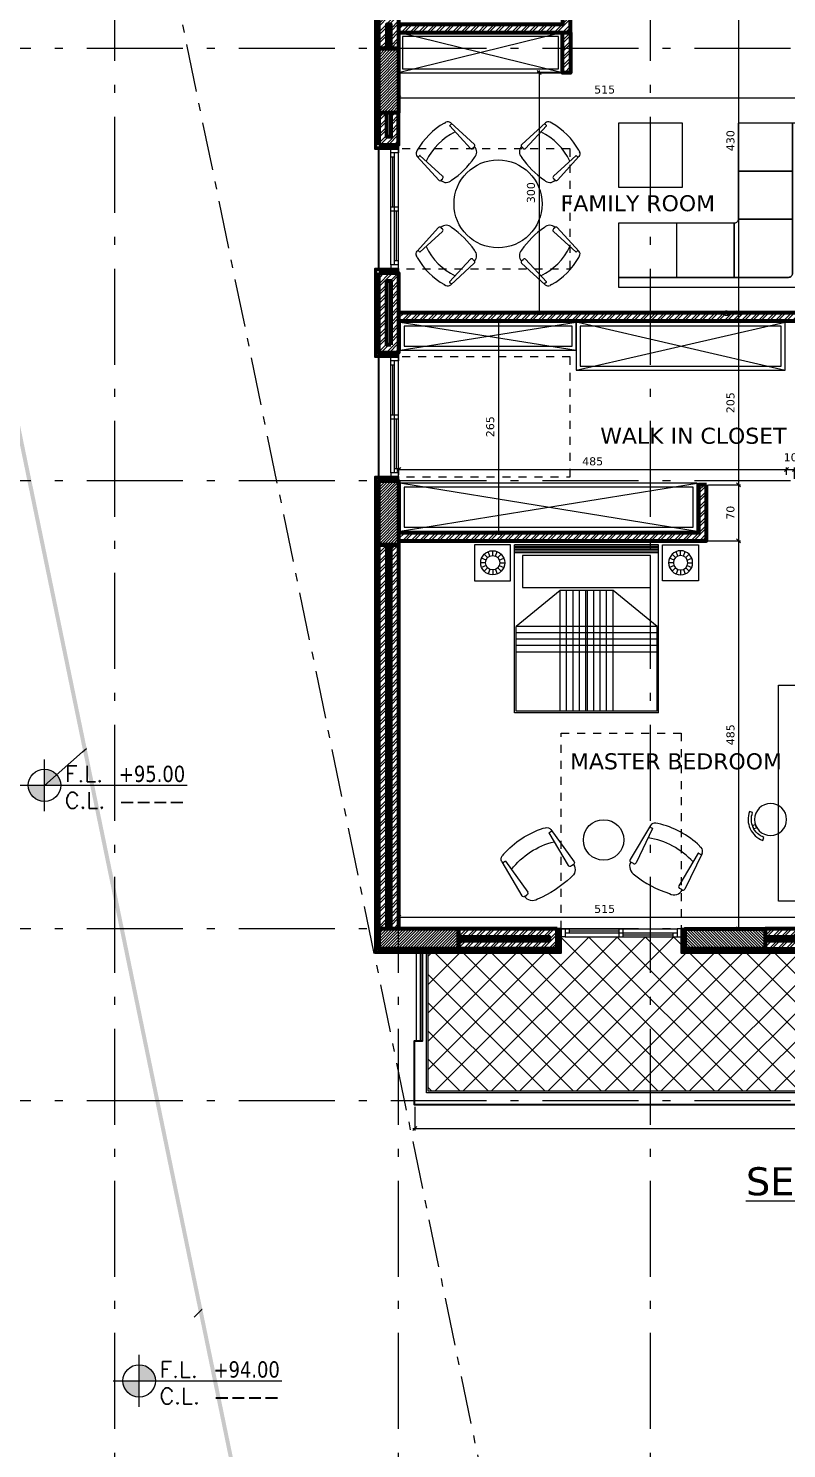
# Model space of a CAD drawing. Header units: inches. Extents: x -48 to 777, y -156 to 510.
# Drawn here: x 584.79 to 594.27, y -127.35 to -109.6 of the extents above; entities that cross this region are included whole.
import ezdxf
from ezdxf.enums import TextEntityAlignment as Align

# ---------------------------------------------------------------- set-up
doc = ezdxf.new("R2010")
doc.units = ezdxf.units.IN
doc.header["$MEASUREMENT"] = 0
doc.set_wipeout_variables(frame=1)
for name, pattern in [('ACAD_ISO10W100', [18, 12, -3, 0, -3]), ('HIDDEN', [0.375, 0.25, -0.125]), ('NUHA', [1.45, 0.75, -0.25, 0.2, -0.25])]:
    doc.linetypes.add(name, pattern=pattern)
doc.layers.get('Defpoints').update_dxf_attribs({"lineweight": 5})
for name, color, linetype, lineweight in [('A-AXIS ST', 251, 'ACAD_ISO10W100', 5), ('A-DIM', 9, 'Continuous', 5), ('A-FURN1', 211, 'Continuous', 15), ('A-HIDDEN', 254, 'HIDDEN', 5), ('A-LEVELS', 139, 'Continuous', 20), ('A-LIMIT LOT', 235, 'ACAD_ISO10W100', 20), ('A-PILLARS', 1, 'Continuous', 60), ('A-SIGNS1', 20, 'Continuous', 15), ('A-SIGNS2', 30, 'Continuous', 15), ('A-TEXT', 50, 'Continuous', 15), ('A-WALLS', 7, 'Continuous', 60), ('A-WINDOWS', 4, 'Continuous', 20), ('C-STONE', 42, 'Continuous', 30), ('C-WOOD', 28, 'Continuous', 30), ('D-GLASS', 171, 'Continuous', 20), ('D-WOOD', 32, 'Continuous', 20), ('H-PILLARS', 61, 'Continuous', 5), ('H-TILING', 54, 'Continuous', 5), ('H-WALLS', 51, 'Continuous', 5), ('modificat', 127, 'Continuous', 15)]:
    doc.layers.add(name, color=color, linetype=linetype, lineweight=lineweight)
doc.layers.add('HH-GREY', color=253, linetype='Continuous', lineweight=5, true_color=0x828282)
doc.layers.add('pts pc', color=7, linetype='Continuous')
doc.styles.add('2mm', font='simplex.shx', dxfattribs={"height": 0.5})
doc.styles.add('ROMAND', font='verdana.ttf')
doc.styles.add('ROMANS', font='romans__.ttf', dxfattribs={"height": 0.14})
doc.dimstyles.new('M-1.50', dxfattribs={"dimtxt": 0.1, "dimasz": 0.05, "dimexe": 0.025, "dimexo": 0.025, "dimgap": 0.05, "dimtad": 1, "dimlfac": 100, "dimrnd": 0.5, "dimzin": 9, "dimdsep": 46, "dimtxsty": 'ROMAND', "dimblk": 'OBLIQUE', "dimcen": 1, "dimdle": 0.025, "dimclrd": 256, "dimclre": 256, "dimclrt": 2, "dimadec": 0, "dimazin": 0, "dimtfac": 0.666667, "dimtmove": 2, "dimatfit": 3, "dimfxl": 0.04, "dimtolj": 1, "dimtzin": 5, "dimlwd": -1, "dimlwe": -1, "dimarcsym": 0})
pattern_1 = [(45, (149.9044, -425.92311), (-0.053033009, 0.053033009), []), (45, (149.93976, -425.92311), (-0.053033009, 0.053033009), [])]
pattern_2 = [(45, (392.396156, -250.71223), (-0.053033009, 0.053033009), []), (45, (392.43151, -250.71223), (-0.053033009, 0.053033009), [])]
pattern_3 = [(45, (50.9044, -425.92311), (-0.053033009, 0.053033009), []), (45, (50.93976, -425.92311), (-0.053033009, 0.053033009), [])]

# ---------------------------------------------------------------- blocks, each defined once
blk = doc.blocks.new('GXFHGCGFCD')
at = {"layer": 'A-SIGNS1', "linetype": 'NUHA'}
h = blk.add_hatch(color=256, dxfattribs=at)
h.paths.add_polyline_path([(90.382, 61.33), (90.382, 61.17), (90.542, 61.17, 0.414214)])
h.paths.add_polyline_path([(90.382, 61.17), (90.222, 61.17, 0.414214), (90.382, 61.01)])
at = {"layer": 'A-SIGNS1'}
for p, q in [((90.382, 60.914), (90.382, 61.426)), ((90.126, 61.17), (91.79, 61.17))]:
    blk.add_line(p, q, dxfattribs=at)
blk.add_circle((90.382, 61.17), 0.16, dxfattribs=at)
blk = doc.blocks.new('DGXFHXFGDFD')
at = {"layer": 'A-SIGNS1'}
blk.add_blockref('GXFHGCGFCD', (0, 0), dxfattribs=at)
at = {"layer": 'A-SIGNS2', "linetype": 'NUHA', "style": 'ROMANS'}
for s, p in [('F.L.', (90.583, 61.203)), ('C.L.', (90.583, 60.941))]:
    blk.add_text(s, height=0.16, dxfattribs=at).set_placement(p)
at = {"layer": 'A-SIGNS2', "style": 'ROMANS', "width": 0.910135, "flags": 4}
for tag, p, p2 in [('NIV.FINI', (91.116, 61.203), (91.79, 61.203)), ('NIV.BETON', (91.116, 60.941), (91.79, 60.941))]:
    blk.add_attdef(tag, text='', height=0.16, dxfattribs=at).set_placement(p, p2, align=Align.FIT)
blk = doc.blocks.new('LOT 688  TOPOGRAPHIC PLAN')
at = {"layer": 'A-LEVELS', "linetype": 'Continuous'}
for points in [[(-315990.01092, -27915.92436), (-315989.41109, -27916.10988), (-315988.22172, -27916.59752), (-315987.639, -27916.76802), (-315987.35147, -27916.80639), (-315987.06683, -27916.80263), (-315986.7853, -27916.74858), (-315986.50938, -27916.63741), (-315986.26012, -27916.47485), (-315986.04446, -27916.27165), (-315985.68411, -27915.78224)], [(-315988.67861, -27932.76853), (-315988.12899, -27932.55361), (-315987.61857, -27932.28846), (-315987.21638, -27931.88282), (-315986.85842, -27931.41121), (-315986.45368, -27930.98156), (-315986.33575, -27930.89225), (-315986.25537, -27930.76912), (-315986.09546, -27930.51457), (-315985.44851, -27929.43765), (-315984.75035, -27928.3945), (-315984.36561, -27927.93882), (-315983.94833, -27927.55543), (-315983.49192, -27927.26563), (-315982.98985, -27927.09052), (-315982.44218, -27927.0263), (-315981.86204, -27927.01984), (-315981.26408, -27927.01223)]]:
    blk.add_lwpolyline(points, dxfattribs=at)
at = {"layer": 'A-LEVELS', "color": 209, "linetype": 'Continuous'}
blk.add_lwpolyline([(-315990.84754, -27925.45822), (-315990.37363, -27925.03798), (-315989.89509, -27924.63812), (-315989.63887, -27924.51289), (-315989.36363, -27924.47147), (-315989.07045, -27924.50898), (-315988.76606, -27924.59567), (-315988.15115, -27924.79439), (-315987.85441, -27924.84535), (-315987.57397, -27924.82347), (-315987.3139, -27924.71456), (-315987.0728, -27924.53599), (-315986.63945, -27924.05385), (-315986.25778, -27923.53972), (-315985.91179, -27923.05221), (-315985.58565, -27922.55544), (-315985.26302, -27922.01262), (-315984.91153, -27921.46935), (-315984.70889, -27921.24231), (-315984.47953, -27921.07004), (-315984.21712, -27920.9705), (-315983.9239, -27920.93551), (-315983.29488, -27920.90163), (-315982.66807, -27920.74485), (-315982.05416, -27920.48321), (-315980.86908, -27919.86169)], dxfattribs=at)
at = {"layer": 'A-LIMIT LOT', "linetype": 'Continuous', "const_width": 0.1}
blk.add_lwpolyline([(-315996.80172, -27893.57917), (-315985.1164, -27950.2257), (-315970.22923, -27937.16678), (-315964.6636, -27941.43051), (-315964.08799, -27936.87852), (-315969.32038, -27930.53073), (-315969.32038, -27896.23659), (-315996.80172, -27893.57917)], dxfattribs=at)
at = {"layer": 'pts pc', "linetype": 'Continuous'}
for points in [[(-315986.215, -27916.93263), (-315986.92578, -27917.63583)], [(-315986.21879, -27917.63962), (-315986.92199, -27916.92884)], [(-315984.58566, -27917.61838), (-315985.29644, -27918.32158)], [(-315984.58945, -27918.32537), (-315985.29265, -27917.61459)], [(-315982.1277, -27929.94473), (-315982.83848, -27930.64793)], [(-315982.13149, -27930.65172), (-315982.83469, -27929.94094)], [(-315985.97898, -27930.54609), (-315986.68976, -27931.24929)], [(-315985.98277, -27931.25308), (-315986.68597, -27930.5423)], [(-315988.26759, -27931.39984), (-315988.97837, -27932.10304)], [(-315988.27138, -27932.10683), (-315988.97458, -27931.39605)]]:
    blk.add_lwpolyline(points, dxfattribs=at)
at = {"layer": 'pts pc', "color": 1, "char_height": 0.5, "attachment_point": 1, "rotation": 359.692852, "style": '2mm'}
for s, insert, width in [('\\Fsimplex.shx;\\W1.0000000000;\\T1.0000000000;\\o\\l95.922', (-315986.06906, -27917.03692), 3.0714286), ('\\Fsimplex.shx;\\W1.0000000000;\\T1.0000000000;\\o\\l95.496', (-315984.43971, -27917.72266), 3.0714286), ('\\Fsimplex.shx;\\W1.0000000000;\\T1.0000000000;\\o\\l93.481', (-315981.98176, -27930.04901), 2.9761905), ('\\Fsimplex.shx;\\W1.0000000000;\\T1.0000000000;\\o\\l93.999', (-315985.83304, -27930.65038), 3.0714286), ('\\Fsimplex.shx;\\W1.0000000000;\\T1.0000000000;\\o\\l94.156', (-315988.12165, -27931.50412), 2.9761905)]:
    blk.add_mtext(s, dxfattribs=dict(at, insert=insert, width=width))
at = {"linetype": 'Continuous'}
blk.add_wipeout([(-315996.80172, -27893.57917), (-315969.32038, -27896.23659), (-315969.32038, -27930.53073), (-315964.08799, -27936.87852), (-315964.6636, -27941.43051), (-315970.22923, -27937.16678), (-315985.1164, -27950.2257)], dxfattribs=at).dxf.layer = 'A-LIMIT LOT'
at = {"layer": 'A-HIDDEN', "linetype": 'ACAD_ISO10W100', "ltscale": 0.05}
blk.add_lwpolyline([(-315992.30527, -27900.52725), (-315983.21966, -27944.57125), (-315970.69258, -27933.58259), (-315972.32038, -27931.60779), (-315972.32038, -27902.3323)], close=True, dxfattribs=at)
at = {"layer": 'A-SIGNS1'}
ref = blk.add_blockref('DGXFHXFGDFD', (-316105.37945, -28002.97223), dxfattribs=dict(at, xscale=1.267200000000003, yscale=1.267200000000003, zscale=1.267200000000003))
ref.add_attrib('NIV.FINI', '+95.00', dxfattribs={"layer": 'A-SIGNS2', "height": 0.202752, "style": 'ROMAND', "width": 0.797031}).set_placement((-315989.91743, -27925.41562), (-315989.08946, -27925.41562), align=Align.FIT)
ref.add_attrib('NIV.BETON', '----', dxfattribs={"layer": 'A-SIGNS2', "height": 0.202752, "style": 'ROMAND', "width": 1.634557}).set_placement((-315989.91743, -27925.74739), (-315989.08946, -27925.74739), align=Align.FIT)
ref = blk.add_blockref('DGXFHXFGDFD', (-316104.19614, -28010.41567), dxfattribs=dict(at, xscale=1.267200000000003, yscale=1.267200000000003, zscale=1.267200000000003))
ref.add_attrib('NIV.FINI', '+94.00', dxfattribs={"layer": 'A-SIGNS2', "height": 0.202752, "style": 'ROMAND', "width": 0.797031}).set_placement((-315988.73412, -27932.85906), (-315987.90616, -27932.85906), align=Align.FIT)
ref.add_attrib('NIV.BETON', '----', dxfattribs={"layer": 'A-SIGNS2', "height": 0.202752, "style": 'ROMAND', "width": 1.634557}).set_placement((-315988.73412, -27933.19083), (-315987.90616, -27933.19083), align=Align.FIT)
blk = doc.blocks.new('*U63')
for p, q in [((50, 100), (1450, 100)), ((50, 50), (1450, 50)), ((50, 0), (1450, 0)), ((100, 100), (100, 50)), ((100, 75), (725, 75)), ((725, 0), (725, 100)), ((775, 0), (775, 100)), ((775, 25), (1400, 25)), ((1400, 0), (1400, 50))]:
    blk.add_line(p, q)
for points in [[(0, 100), (50, 100), (50, 0), (0, 0)], [(1500, 100), (1450, 100), (1450, 0), (1500, 0)]]:
    blk.add_lwpolyline(points)
blk = doc.blocks.new('*U998')
for p, q in [((50, 100), (1450, 100)), ((50, 50), (1450, 50)), ((50, 0), (1450, 0)), ((100, 100), (100, 50)), ((100, 75), (725, 75)), ((725, 0), (725, 100)), ((775, 0), (775, 100)), ((775, 25), (1400, 25)), ((1400, 0), (1400, 50))]:
    blk.add_line(p, q)
for points in [[(0, 100), (50, 100), (50, 0), (0, 0)], [(1500, 100), (1450, 100), (1450, 0), (1500, 0)]]:
    blk.add_lwpolyline(points)
blk = doc.blocks.new('AXIS')
at = {"layer": 'A-AXIS ST', "ltscale": 0.1}
for p, q in [((633.96853, 296.91777), (633.96853, 336.01919)), ((637.51853, 296.91777), (637.51853, 336.01919)), ((640.66853, 296.91777), (640.66853, 336.01919)), ((657.61853, 316.06777), (627.81853, 316.06777)), ((657.61853, 310.66777), (627.81853, 310.66777)), ((657.61853, 305.06777), (627.81853, 305.06777)), ((657.61853, 302.91777), (627.81853, 302.91777))]:
    blk.add_line(p, q, dxfattribs=at)
blk = doc.blocks.new('gfhnjmfg')
at = {"layer": 'A-FURN1'}
for p, q in [((607.68, 381.843), (605.58, 381.843)), ((605.58, 380.043), (605.58, 381.843)), ((606.15, 381.273), (606.6, 381.823)), ((607.66, 381.823), (606.6, 381.823)), ((607.66, 380.063), (607.66, 381.823)), ((607.68, 380.043), (607.68, 381.843)), ((605.715, 381.743), (606.115, 381.743)), ((605.715, 380.143), (605.715, 381.743)), ((606.115, 381.743), (606.115, 380.143)), ((606.15, 380.613), (606.15, 381.273)), ((606.6, 380.063), (606.15, 380.613)), ((607.68, 380.043), (605.58, 380.043)), ((606.115, 380.143), (605.715, 380.143)), ((607.66, 380.063), (606.6, 380.063))]:
    blk.add_line(p, q, dxfattribs=at)
at = {"layer": 'HH-GREY'}
for p, q in [((605.6, 380.043), (605.6, 381.843)), ((605.62, 380.043), (605.62, 381.843)), ((605.64, 380.043), (605.64, 381.843)), ((605.66, 380.043), (605.66, 381.843)), ((605.68, 380.043), (605.68, 381.843)), ((606.6, 380.063), (606.6, 381.823)), ((606.68, 380.063), (606.68, 381.823)), ((606.76, 380.063), (606.76, 381.823)), ((606.84, 380.063), (606.84, 381.823)), ((606.92, 380.063), (606.92, 381.823)), ((607.66, 381.273), (606.15, 381.273)), ((607.66, 381.193), (606.15, 381.193)), ((607.66, 381.113), (606.15, 381.113)), ((607.66, 381.033), (606.15, 381.033)), ((607.66, 380.953), (606.15, 380.953)), ((607.66, 380.933), (606.15, 380.933)), ((607.66, 380.853), (606.15, 380.853)), ((607.66, 380.773), (606.15, 380.773)), ((607.66, 380.693), (606.15, 380.693)), ((607.66, 380.613), (606.15, 380.613))]:
    blk.add_line(p, q, dxfattribs=at)
blk = doc.blocks.new('*U2200')
for p, q in [((50, 100), (1450, 100)), ((50, 50), (1450, 50)), ((50, 0), (1450, 0)), ((100, 100), (100, 50)), ((100, 75), (725, 75)), ((725, 0), (725, 100)), ((775, 0), (775, 100)), ((775, 25), (1400, 25)), ((1400, 0), (1400, 50))]:
    blk.add_line(p, q)
for points in [[(0, 100), (50, 100), (50, 0), (0, 0)], [(1500, 100), (1450, 100), (1450, 0), (1500, 0)]]:
    blk.add_lwpolyline(points)
blk = doc.blocks.new('YHGFBV')
at = {"layer": 'A-FURN1'}
blk.add_line((189.81, 134.888), (190.488, 134.888), dxfattribs=at)
at = {"layer": 'A-FURN1', "extrusion": (0, 0, -1)}
for points in [[(-190.61, 134.163), (-190.61, 136.413, -0.414214), (-190.56, 136.463), (-188.61, 136.463, -0.414214), (-188.56, 136.413), (-188.56, 136.34), (-190.438, 136.34, 0.414214), (-190.488, 136.29), (-190.488, 134.163), (-190.488, 134.163), (-190.488, 134.163)], [(-190.488, 135.613), (-190.488, 136.29, -0.414214), (-190.438, 136.34), (-189.76, 136.34), (-189.76, 135.663, 0.414214), (-189.81, 135.613)]]:
    blk.add_lwpolyline(points, format="xyb", close=True, dxfattribs=at)
for points in [[(-189.16, 136.34), (-188.56, 136.34), (-188.56, 135.663), (-189.16, 135.663)], [(-189.76, 136.34), (-189.16, 136.34), (-189.16, 135.663), (-189.76, 135.663)], [(-190.488, 134.163), (-190.488, 135.613), (-189.81, 135.613), (-189.81, 134.163)]]:
    blk.add_lwpolyline(points, close=True, dxfattribs=at)
at = {"layer": 'A-FURN1'}
blk.add_lwpolyline([(189.36, 134.963), (188.56, 134.963), (188.56, 134.163), (189.36, 134.163)], close=True, dxfattribs=at)
blk = doc.blocks.new('dgfhfjftdr')
for p, q in [((625.84, 371.669), (625.84, 371.641)), ((626.394, 371.629), (625.867, 371.607)), ((626.417, 371.677), (625.868, 371.703)), ((626.396, 371.631), (626.396, 371.678)), ((626.49, 371.598), (626.482, 371.627)), ((625.839, 370.872), (625.839, 370.9)), ((626.392, 370.909), (625.866, 370.934)), ((626.415, 370.861), (625.866, 370.838)), ((626.394, 370.908), (626.394, 370.858)), ((626.489, 370.941), (626.48, 370.912))]:
    blk.add_line(p, q)
at = {"extrusion": (0, 0, -1)}
for centre, major_axis, start_param, end_param in [((627.17, 371.267), (1.051, 1.051), 3.74268, 4.116199), ((625.841, 371.547), (0.0926, 0.0926), 3.923254, 5.487744), ((625.867, 371.676), (0.0192, 0.0192), 3.676099, 5.532161), ((625.867, 371.635), (0.0192, 0.0192), 2.326718, 4.18278), ((625.245, 371.272), (0.754, 0.754), 0.449496, 1.125822), ((626.394, 371.631), (0.00125, 0.00125), 0.787847, 2.314305), ((626.414, 371.607), (0.0501, 0.0501), -0.738611, 0.501265), ((625.307, 371.272), (0.868, 0.868), 0.516881, 1.058813), ((625.84, 370.994), (0.0926, 0.0926), 2.371136, 3.935625), ((625.865, 370.907), (0.0192, 0.0192), 3.676099, 5.532161), ((625.865, 370.865), (0.0192, 0.0192), 2.326718, 4.18278), ((626.392, 370.908), (0.00125, 0.00125), -0.738611, 0.787847), ((626.412, 370.932), (0.0501, 0.0501), 1.074429, 2.314305)]:
    blk.add_ellipse(centre, major_axis=major_axis, ratio=1, start_param=start_param, end_param=end_param, dxfattribs=at)
blk = doc.blocks.new('*U2202')
at = {"layer": 'A-FURN1', "extrusion": (0, 0, -1), "xscale": 0.7290000000000001, "yscale": 0.7290000000000001, "zscale": 0.7290000000000001, "rotation": 135.1403070107378}
blk.add_blockref('dgfhfjftdr', (514.45, -130.105), dxfattribs=at)
blk = doc.blocks.new('*U2203')
at = {"layer": 'A-FURN1', "color": 0, "linetype": 'ByBlock', "lineweight": -2, "transparency": 16777216}
for p, rotation in [((197.525, 139.598), 90.00000000000001), ((197.524, 138.311), 180), ((198.811, 138.311), 270)]:
    blk.add_blockref('*U2202', p, dxfattribs=dict(at, rotation=rotation))
blk.add_blockref('*U2202', (198.812, 139.598), dxfattribs=at)
blk = doc.blocks.new('dzhgjfcgxbf')
for p, q in [((631.6, 370.288), (631.562, 370.381)), ((631.657, 370.3), (631.657, 370.4)), ((631.715, 370.288), (631.753, 370.381)), ((631.507, 370.15), (631.407, 370.15)), ((631.519, 370.207), (631.426, 370.245)), ((631.519, 370.092), (631.426, 370.054)), ((631.551, 370.256), (631.481, 370.326)), ((631.764, 370.256), (631.834, 370.326)), ((631.796, 370.207), (631.888, 370.245)), ((631.796, 370.092), (631.888, 370.054)), ((631.807, 370.15), (631.907, 370.15)), ((631.551, 370.044), (631.481, 369.973)), ((631.6, 370.011), (631.562, 369.919)), ((631.657, 370), (631.657, 369.9)), ((631.715, 370.011), (631.753, 369.919)), ((631.764, 370.044), (631.834, 369.973))]:
    blk.add_line(p, q)
for radius in [0.25, 0.15]:
    blk.add_circle((631.657, 370.15), radius)
blk = doc.blocks.new('vnkhjghg')
at = {"extrusion": (0, 0, -1)}
for points in [[(-757.015, 41.837), (-757.001, 41.799, 0.414214), (-757.141, 41.49), (-757.179, 41.476, -0.414214)], [(-757.143, 41.655, -0.041739), (-757.126, 41.692), (-757.09, 41.675, 0.050126), (-757.106, 41.639)]]:
    blk.add_lwpolyline(points, format="xyb", close=True, dxfattribs=at)
blk.add_circle((-756.916, 41.575), 0.2, dxfattribs=at)
blk = doc.blocks.new('_Oblique')
at = {"color": 0, "linetype": 'ByBlock', "lineweight": -2}
blk.add_line((-0.5, -0.5), (0.5, 0.5), dxfattribs=at)
blk = doc.blocks.new('*D2370')
at = {"layer": 'A-DIM', "transparency": 16777216}
for p, q in [((589.398, -110.468), (594.598, -110.468)), ((589.423, -110.453), (589.423, -110.493)), ((594.573, -110.453), (594.573, -110.493))]:
    blk.add_line(p, q, dxfattribs=at)
at = {"layer": 'Defpoints', "color": 0, "transparency": 16777216}
for p in [(589.423, -110.428), (594.573, -110.428), (594.573, -110.468)]:
    blk.add_point(p, dxfattribs=at)
at = {"layer": 'A-DIM', "transparency": 16777216, "xscale": 0.05, "yscale": 0.05, "zscale": 0.05, "rotation": 180}
blk.add_blockref('_Oblique', (589.423, -110.468), dxfattribs=at)
at = {"layer": 'A-DIM', "transparency": 16777216, "xscale": 0.05, "yscale": 0.05, "zscale": 0.05}
blk.add_blockref('_Oblique', (594.573, -110.468), dxfattribs=at)
at = {"layer": 'A-DIM', "color": 2, "transparency": 16777216, "insert": (591.998, -110.367), "char_height": 0.1, "attachment_point": 5, "style": 'ROMAND'}
blk.add_mtext('\\A1;515', dxfattribs=at)
blk = doc.blocks.new('*D2373')
at = {"layer": 'A-DIM', "transparency": 16777216}
for p, q in [((593.763, -108.855), (593.648, -108.855)), ((593.673, -108.83), (593.673, -113.18)), ((593.973, -113.155), (593.648, -113.155))]:
    blk.add_line(p, q, dxfattribs=at)
at = {"layer": 'Defpoints', "color": 0, "transparency": 16777216}
for p in [(593.788, -108.855), (593.673, -113.155), (593.998, -113.155)]:
    blk.add_point(p, dxfattribs=at)
at = {"layer": 'A-DIM', "transparency": 16777216, "xscale": 0.05, "yscale": 0.05, "zscale": 0.05}
for p, rotation in [((593.673, -108.855), 90), ((593.673, -113.155), 270)]:
    blk.add_blockref('_Oblique', p, dxfattribs=dict(at, rotation=rotation))
at = {"layer": 'A-DIM', "color": 2, "transparency": 16777216, "insert": (593.571, -111.005), "char_height": 0.1, "attachment_point": 5, "rotation": 90, "style": 'ROMAND'}
blk.add_mtext('\\A1;430', dxfattribs=at)
blk = doc.blocks.new('*D2374')
at = {"layer": 'A-DIM', "transparency": 16777216}
for p, q in [((593.973, -113.155), (593.648, -113.155)), ((593.673, -113.13), (593.673, -113.28)), ((593.991, -113.255), (593.648, -113.255))]:
    blk.add_line(p, q, dxfattribs=at)
at = {"layer": 'Defpoints', "color": 0, "transparency": 16777216}
for p in [(593.998, -113.155), (593.673, -113.255), (594.016, -113.255)]:
    blk.add_point(p, dxfattribs=at)
at = {"layer": 'A-DIM', "transparency": 16777216, "xscale": 0.05, "yscale": 0.05, "zscale": 0.05}
for p, rotation in [((593.673, -113.155), 90), ((593.673, -113.255), 270)]:
    blk.add_blockref('_Oblique', p, dxfattribs=dict(at, rotation=rotation))
at = {"layer": 'A-DIM', "color": 2, "transparency": 16777216, "insert": (593.521, -113.205), "char_height": 0.1, "attachment_point": 5, "rotation": 90, "style": 'ROMAND'}
blk.add_mtext('\\A1;10', dxfattribs=at)
blk = doc.blocks.new('*D2375')
at = {"layer": 'A-DIM', "transparency": 16777216}
for p, q in [((593.673, -113.23), (593.673, -115.33)), ((593.991, -113.255), (593.648, -113.255)), ((593.298, -115.305), (593.698, -115.305))]:
    blk.add_line(p, q, dxfattribs=at)
at = {"layer": 'Defpoints', "color": 0, "transparency": 16777216}
for p in [(594.016, -113.255), (593.273, -115.305), (593.673, -115.305)]:
    blk.add_point(p, dxfattribs=at)
at = {"layer": 'A-DIM', "transparency": 16777216, "xscale": 0.05, "yscale": 0.05, "zscale": 0.05}
for p, rotation in [((593.673, -113.255), 90), ((593.673, -115.305), 270)]:
    blk.add_blockref('_Oblique', p, dxfattribs=dict(at, rotation=rotation))
at = {"layer": 'A-DIM', "color": 2, "transparency": 16777216, "insert": (593.571, -114.28), "char_height": 0.1, "attachment_point": 5, "rotation": 90, "style": 'ROMAND'}
blk.add_mtext('\\A1;205', dxfattribs=at)
blk = doc.blocks.new('*D2376')
at = {"layer": 'A-DIM', "transparency": 16777216}
for p, q in [((593.298, -115.305), (593.698, -115.305)), ((593.673, -115.28), (593.673, -116.03)), ((593.298, -116.005), (593.698, -116.005))]:
    blk.add_line(p, q, dxfattribs=at)
at = {"layer": 'Defpoints', "color": 0, "transparency": 16777216}
for p in [(593.273, -115.305), (593.273, -116.005), (593.673, -116.005)]:
    blk.add_point(p, dxfattribs=at)
at = {"layer": 'A-DIM', "transparency": 16777216, "xscale": 0.05, "yscale": 0.05, "zscale": 0.05}
for p, rotation in [((593.673, -115.305), 90), ((593.673, -116.005), 270)]:
    blk.add_blockref('_Oblique', p, dxfattribs=dict(at, rotation=rotation))
at = {"layer": 'A-DIM', "color": 2, "transparency": 16777216, "insert": (593.571, -115.655), "char_height": 0.1, "attachment_point": 5, "rotation": 90, "style": 'ROMAND'}
blk.add_mtext('\\A1;70', dxfattribs=at)
blk = doc.blocks.new('*D2377')
at = {"layer": 'A-DIM', "transparency": 16777216}
for p, q in [((593.298, -116.005), (593.698, -116.005)), ((593.673, -115.98), (593.673, -120.88)), ((593.587, -120.855), (593.698, -120.855))]:
    blk.add_line(p, q, dxfattribs=at)
at = {"layer": 'Defpoints', "color": 0, "transparency": 16777216}
for p in [(593.273, -116.005), (593.562, -120.855), (593.673, -120.855)]:
    blk.add_point(p, dxfattribs=at)
at = {"layer": 'A-DIM', "transparency": 16777216, "xscale": 0.05, "yscale": 0.05, "zscale": 0.05}
for p, rotation in [((593.673, -116.005), 90), ((593.673, -120.855), 270)]:
    blk.add_blockref('_Oblique', p, dxfattribs=dict(at, rotation=rotation))
at = {"layer": 'A-DIM', "color": 2, "transparency": 16777216, "insert": (593.571, -118.43), "char_height": 0.1, "attachment_point": 5, "rotation": 90, "style": 'ROMAND'}
blk.add_mtext('\\A1;485', dxfattribs=at)
blk = doc.blocks.new('*D2401')
at = {"layer": 'A-DIM', "transparency": 16777216}
for p, q in [((589.398, -115.115), (594.298, -115.115)), ((589.423, -115.18), (589.423, -115.09)), ((594.273, -115.18), (594.273, -115.09))]:
    blk.add_line(p, q, dxfattribs=at)
at = {"layer": 'Defpoints', "color": 0, "transparency": 16777216}
for p in [(594.273, -115.115), (589.423, -115.205), (594.273, -115.205)]:
    blk.add_point(p, dxfattribs=at)
at = {"layer": 'A-DIM', "transparency": 16777216, "xscale": 0.05, "yscale": 0.05, "zscale": 0.05, "rotation": 180}
blk.add_blockref('_Oblique', (589.423, -115.115), dxfattribs=at)
at = {"layer": 'A-DIM', "transparency": 16777216, "xscale": 0.05, "yscale": 0.05, "zscale": 0.05}
blk.add_blockref('_Oblique', (594.273, -115.115), dxfattribs=at)
at = {"layer": 'A-DIM', "color": 2, "transparency": 16777216, "insert": (591.848, -115.013), "char_height": 0.1, "attachment_point": 5, "style": 'ROMAND'}
blk.add_mtext('\\A1;485', dxfattribs=at)
blk = doc.blocks.new('*D2402')
at = {"layer": 'A-DIM', "transparency": 16777216}
for p, q in [((594.248, -115.115), (594.398, -115.115)), ((594.273, -115.18), (594.273, -115.09)), ((594.373, -115.23), (594.373, -115.09))]:
    blk.add_line(p, q, dxfattribs=at)
at = {"layer": 'Defpoints', "color": 0, "transparency": 16777216}
for p in [(594.373, -115.115), (594.273, -115.205), (594.373, -115.255)]:
    blk.add_point(p, dxfattribs=at)
at = {"layer": 'A-DIM', "transparency": 16777216, "xscale": 0.05, "yscale": 0.05, "zscale": 0.05, "rotation": 180}
blk.add_blockref('_Oblique', (594.273, -115.115), dxfattribs=at)
at = {"layer": 'A-DIM', "transparency": 16777216, "xscale": 0.05, "yscale": 0.05, "zscale": 0.05}
blk.add_blockref('_Oblique', (594.373, -115.115), dxfattribs=at)
at = {"layer": 'A-DIM', "color": 2, "transparency": 16777216, "insert": (594.323, -114.963), "char_height": 0.1, "attachment_point": 5, "style": 'ROMAND'}
blk.add_mtext('\\A1;10', dxfattribs=at)
blk = doc.blocks.new('*D2408')
at = {"layer": 'A-DIM', "transparency": 16777216}
for p, q in [((589.423, -120.83), (589.423, -120.683)), ((594.573, -120.83), (594.573, -120.683)), ((589.398, -120.708), (594.598, -120.708))]:
    blk.add_line(p, q, dxfattribs=at)
at = {"layer": 'Defpoints', "color": 0, "transparency": 16777216}
for p in [(589.423, -120.855), (594.573, -120.708), (594.573, -120.855)]:
    blk.add_point(p, dxfattribs=at)
at = {"layer": 'A-DIM', "transparency": 16777216, "xscale": 0.05, "yscale": 0.05, "zscale": 0.05, "rotation": 180}
blk.add_blockref('_Oblique', (589.423, -120.708), dxfattribs=at)
at = {"layer": 'A-DIM', "transparency": 16777216, "xscale": 0.05, "yscale": 0.05, "zscale": 0.05}
blk.add_blockref('_Oblique', (594.573, -120.708), dxfattribs=at)
at = {"layer": 'A-DIM', "color": 2, "transparency": 16777216, "insert": (591.998, -120.607), "char_height": 0.1, "attachment_point": 5, "style": 'ROMAND'}
blk.add_mtext('\\A1;515', dxfattribs=at)
blk = doc.blocks.new('*D2413')
at = {"layer": 'A-DIM', "transparency": 16777216}
for p, q in [((589.623, -123.08), (589.623, -123.377)), ((601.523, -123.08), (601.523, -123.377)), ((589.598, -123.352), (601.548, -123.352))]:
    blk.add_line(p, q, dxfattribs=at)
at = {"layer": 'Defpoints', "color": 0, "transparency": 16777216}
for p in [(589.623, -123.055), (601.523, -123.055), (601.523, -123.352)]:
    blk.add_point(p, dxfattribs=at)
at = {"layer": 'A-DIM', "transparency": 16777216, "xscale": 0.05, "yscale": 0.05, "zscale": 0.05, "rotation": 180}
blk.add_blockref('_Oblique', (589.623, -123.352), dxfattribs=at)
at = {"layer": 'A-DIM', "transparency": 16777216, "xscale": 0.05, "yscale": 0.05, "zscale": 0.05}
blk.add_blockref('_Oblique', (601.523, -123.352), dxfattribs=at)
at = {"layer": 'A-DIM', "color": 2, "transparency": 16777216, "insert": (595.573, -123.25), "char_height": 0.1, "attachment_point": 5, "style": 'ROMAND'}
blk.add_mtext('\\A1;1190', dxfattribs=at)
blk = doc.blocks.new('*D2414')
at = {"layer": 'A-DIM', "transparency": 16777216}
for p, q in [((591.548, -110.155), (591.155, -110.155)), ((591.18, -110.13), (591.18, -113.18)), ((591.448, -113.155), (591.155, -113.155))]:
    blk.add_line(p, q, dxfattribs=at)
at = {"layer": 'Defpoints', "color": 0, "transparency": 16777216}
for p in [(591.573, -110.155), (591.18, -113.155), (591.473, -113.155)]:
    blk.add_point(p, dxfattribs=at)
at = {"layer": 'A-DIM', "transparency": 16777216, "xscale": 0.05, "yscale": 0.05, "zscale": 0.05}
for p, rotation in [((591.18, -110.155), 90), ((591.18, -113.155), 270)]:
    blk.add_blockref('_Oblique', p, dxfattribs=dict(at, rotation=rotation))
at = {"layer": 'A-DIM', "color": 2, "transparency": 16777216, "insert": (591.077, -111.655), "char_height": 0.1, "attachment_point": 5, "rotation": 90, "style": 'ROMAND'}
blk.add_mtext('\\A1;300', dxfattribs=at)
blk = doc.blocks.new('*D2415')
at = {"layer": 'A-DIM', "transparency": 16777216}
for p, q in [((590.67, -113.23), (590.67, -115.93)), ((590.887, -113.255), (590.645, -113.255)), ((590.887, -115.905), (590.645, -115.905))]:
    blk.add_line(p, q, dxfattribs=at)
at = {"layer": 'Defpoints', "color": 0, "transparency": 16777216}
for p in [(590.912, -113.255), (590.67, -115.905), (590.912, -115.905)]:
    blk.add_point(p, dxfattribs=at)
at = {"layer": 'A-DIM', "transparency": 16777216, "xscale": 0.05, "yscale": 0.05, "zscale": 0.05}
for p, rotation in [((590.67, -113.255), 90), ((590.67, -115.905), 270)]:
    blk.add_blockref('_Oblique', p, dxfattribs=dict(at, rotation=rotation))
at = {"layer": 'A-DIM', "color": 2, "transparency": 16777216, "insert": (590.568, -114.58), "char_height": 0.1, "attachment_point": 5, "rotation": 90, "style": 'ROMAND'}
blk.add_mtext('\\A1;265', dxfattribs=at)

msp = doc.modelspace()

# ---------------------------------------------------------------- block references
at = {"layer": 'pts pc'}
msp.add_blockref('LOT 688  TOPOGRAPHIC PLAN', (316575.84331, 27806.396), dxfattribs=at)

# ---------------------------------------------------------------- next in the draw order: hatches: boundary and pattern name
at = {"layer": 'H-PILLARS', "linetype": 'Continuous'}
h = msp.add_hatch(dxfattribs=at)
h.set_pattern_fill('ANSI31', color=256, scale=0.2)
h.set_pattern_definition([(45, (43.86635, -423.314857), (-0.0176776695, 0.0176776695), [])])
h.paths.add_polyline_path([(589.42293, -110.65534), (589.17293, -110.65534), (589.17293, -109.85534), (589.42293, -109.85534)])
h = msp.add_hatch(dxfattribs=at)
h.set_pattern_fill('ANSI31', color=256, scale=0.2)
h.set_pattern_definition([(45, (50.92343, -426.081517), (-0.0176776695, 0.0176776695), [])])
h.paths.add_polyline_path([(589.42293, -116.05534), (589.17293, -116.05534), (589.17293, -115.25534), (589.42293, -115.25534)])
h = msp.add_hatch(dxfattribs=at)
h.set_pattern_fill('ANSI31', color=256, scale=0.2)
h.set_pattern_definition([(45, (50.92343, -425.931517), (-0.0176776695, 0.0176776695), [])])
h.paths.add_polyline_path([(589.17293, -120.85534), (589.17293, -121.10534), (590.17293, -121.10534), (590.17293, -120.85534)])
at = {"layer": 'H-PILLARS'}
h = msp.add_hatch(dxfattribs=at)
h.set_pattern_fill('ANSI31', color=256, scale=0.2, angle=-51.511645)
h.set_pattern_definition([(314.999999998, (-392848.443648, 494715.65063), (0.0176776695302, 0.0176776695291), [])])
h.paths.add_polyline_path([(593.00391, -120.85534), (593.00391, -121.10534), (594.00391, -121.10534), (594.00391, -120.85534)])
at = {"layer": 'H-TILING'}
h = msp.add_hatch(dxfattribs=at)
h.set_pattern_fill('ANSI37', color=256, scale=2)
h.set_pattern_definition([(45, (392.39616, -250.71223), (-0.1767767, 0.1767767), []), (135, (392.39616, -250.71223), (-0.1767767, -0.1767767), [])])
h.paths.add_polyline_path([(595.22293, -121.15534), (592.95391, -121.15534), (592.95391, -120.95534), (592.90391, -120.95534), (591.50391, -120.95534), (591.45391, -120.95534), (591.45391, -121.15534), (589.79293, -121.15534), (589.79293, -122.88534), (601.35293, -122.88534), (601.35293, -121.15534), (599.69196, -121.15534), (599.69196, -120.95534), (599.64196, -120.95534), (598.19196, -120.95534), (598.19196, -121.15534), (595.92293, -121.15534)])
at = {"layer": 'H-WALLS'}
h = msp.add_hatch(dxfattribs=at)
h.set_pattern_fill('ANSI32', color=256, scale=0.2)
h.set_pattern_definition(pattern_2)
h.paths.add_polyline_path([(591.57293, -107.87534), (591.47293, -107.87534), (591.47293, -109.55535), (589.42293, -109.55535), (589.42293, -109.65535), (591.57293, -109.65535)])
h = msp.add_hatch(dxfattribs=at)
h.set_pattern_fill('ANSI32', color=256, scale=0.2)
h.set_pattern_definition(pattern_3)
h.paths.add_polyline_path([(589.17293, -109.45534), (589.42293, -109.45534), (589.42293, -109.85534), (589.32293, -109.85534), (589.32293, -109.55534), (589.27293, -109.55534), (589.27293, -109.85534), (589.17293, -109.85534)])
h = msp.add_hatch(dxfattribs=at)
h.set_pattern_fill('ANSI32', color=256, scale=0.2)
h.set_pattern_definition([(45, (392.496156, -250.71223), (-0.053033009, 0.053033009), []), (45, (392.53151, -250.71223), (-0.053033009, 0.053033009), [])])
h.paths.add_polyline_path([(591.57293, -109.65535), (591.57293, -110.15535), (591.47293, -110.15535), (591.47293, -109.65535)])
h = msp.add_hatch(dxfattribs=at)
h.set_pattern_fill('ANSI32', color=256, scale=0.2)
h.set_pattern_definition([(45, (149.9044, -425.57311), (-0.053033009, 0.053033009), []), (45, (149.93976, -425.57311), (-0.053033009, 0.053033009), [])])
h.paths.add_polyline_path([(589.17293, -111.05535), (589.42293, -111.05535), (589.42293, -110.65534), (589.32293, -110.65534), (589.32293, -110.95535), (589.27293, -110.95535), (589.27293, -110.65534), (589.17293, -110.65534)])
h = msp.add_hatch(dxfattribs=at)
h.set_pattern_fill('ANSI32', color=256, scale=0.2)
h.set_pattern_definition([(45, (61.062654, -426.12311), (-0.053033009, 0.053033009), []), (45, (61.09801, -426.12311), (-0.053033009, 0.053033009), [])])
h.paths.add_polyline_path([(589.32293, -113.55534), (589.27293, -113.55534), (589.27293, -112.75534), (589.32293, -112.75534)], flags=16)
h.paths.add_polyline_path([(589.17293, -112.65534), (589.42293, -112.65534), (589.42293, -113.65534), (589.17293, -113.65534)])
h = msp.add_hatch(dxfattribs=at)
h.set_pattern_fill('ANSI32', color=256, scale=0.2)
h.set_pattern_definition(pattern_2)
h.paths.add_polyline_path([(596.37293, -113.15534), (589.42293, -113.15534), (589.42293, -113.25534), (596.37293, -113.25534)])
h = msp.add_hatch(dxfattribs=at)
h.set_pattern_fill('ANSI32', color=256, scale=0.2)
h.set_pattern_definition(pattern_2)
h.paths.add_polyline_path([(593.27293, -115.30534), (593.17293, -115.30534), (593.17293, -115.90534), (589.42293, -115.90534), (589.42293, -116.00534), (593.27293, -116.00534)])
h = msp.add_hatch(dxfattribs=at)
h.set_pattern_fill('ANSI32', color=256, scale=0.2)
h.set_pattern_definition(pattern_1)
h.paths.add_polyline_path([(589.17293, -116.05534), (589.27293, -116.05534), (589.27293, -120.85534), (589.17293, -120.85534)])
h = msp.add_hatch(dxfattribs=at)
h.set_pattern_fill('ANSI32', color=256, scale=0.2)
h.set_pattern_definition(pattern_1)
h.paths.add_polyline_path([(589.32293, -116.05534), (589.42293, -116.05534), (589.42293, -120.85534), (589.32293, -120.85534)])
h = msp.add_hatch(dxfattribs=at)
h.set_pattern_fill('ANSI32', color=256, scale=0.2)
h.set_pattern_definition(pattern_3)
h.paths.add_polyline_path([(591.40391, -120.85534), (590.17293, -120.85534), (590.17293, -120.95534), (591.30391, -120.95534), (591.30391, -121.00534), (590.17293, -121.00534), (590.17293, -121.10534), (591.40391, -121.10534)])
h = msp.add_hatch(dxfattribs=at)
h.set_pattern_fill('ANSI32', color=256, scale=0.2)
h.set_pattern_definition(pattern_3)
h.paths.add_polyline_path([(594.00391, -120.85534), (594.00391, -120.95534), (595.07293, -120.95534), (595.07293, -121.00534), (594.00391, -121.00534), (594.00391, -121.10534), (595.17293, -121.10534), (595.17293, -120.85534)])

# ---------------------------------------------------------------- next in the draw order: linework, layer by layer
at = {"layer": 'A-FURN1', "extrusion": (0, 0, -1)}
for points in [[(-590.37293, -116.05534), (-590.37293, -116.50534), (-590.82293, -116.50534), (-590.82293, -116.05534)], [(-593.17293, -116.05534), (-593.17294, -116.50534), (-592.72294, -116.50534), (-592.72293, -116.05534)]]:
    msp.add_lwpolyline(points, close=True, dxfattribs=at)
at = {"layer": 'A-FURN1'}
msp.add_lwpolyline([(594.57293, -120.51126), (594.17293, -120.51126), (594.17293, -117.81126), (594.57293, -117.81126)], close=True, dxfattribs=at)
for centre, radius in [((590.66484, -111.79487), 0.55), ((591.9847, -119.74467), 0.25322)]:
    msp.add_circle(centre, radius, dxfattribs=at)
at = {"layer": 'A-HIDDEN', "linetype": 'HIDDEN', "ltscale": 0.3}
for points in [[(589.12293, -112.60534), (591.56718, -112.60534), (591.56718, -111.10534), (589.12293, -111.10534)], [(589.12293, -115.20534), (591.56718, -115.20534), (591.56718, -113.70534), (589.12293, -113.70534)], [(591.45391, -120.85534), (591.45391, -118.4111), (592.95391, -118.4111), (592.95391, -120.85534)]]:
    msp.add_lwpolyline(points, dxfattribs=at)
at = {"layer": 'A-PILLARS'}
for points in [[(589.42293, -110.65534), (589.17293, -110.65534), (589.17293, -109.85534), (589.42293, -109.85534)], [(589.42293, -116.05534), (589.17293, -116.05534), (589.17293, -115.25534), (589.42293, -115.25534)], [(589.17293, -120.85534), (589.17293, -121.10534), (590.17293, -121.10534), (590.17293, -120.85534)], [(594.00391, -120.85534), (594.00391, -121.10534), (593.00391, -121.10534), (593.00391, -120.85534)]]:
    msp.add_lwpolyline(points, close=True, dxfattribs=at)
msp.add_lwpolyline([(591.40391, -120.85534), (591.40391, -121.10534), (589.17293, -121.10534)], dxfattribs=at)
at = {"layer": 'A-WALLS', "linetype": 'Continuous'}
for points in [[(591.57293, -107.87534), (591.47293, -107.87534), (591.47293, -109.55535), (589.42293, -109.55535), (589.42293, -109.65535), (591.57293, -109.65535)], [(593.27293, -115.30534), (593.17293, -115.30534), (593.17293, -115.90534), (589.42293, -115.90534), (589.42293, -116.00534), (593.27293, -116.00534)], [(589.17293, -116.05534), (589.27293, -116.05534), (589.27293, -120.85534), (589.17293, -120.85534)], [(589.32293, -116.05534), (589.42293, -116.05534), (589.42293, -120.85534), (589.32293, -120.85534)], [(591.40391, -120.85534), (590.17293, -120.85534), (590.17293, -120.95534), (591.30391, -120.95534), (591.30391, -121.00534), (590.17293, -121.00534), (590.17293, -121.10534), (591.40391, -121.10534)], [(594.00391, -120.85534), (594.00391, -120.95534), (595.07293, -120.95534), (595.07293, -121.00534), (594.00391, -121.00534), (594.00391, -121.10534), (595.17293, -121.10534), (595.17293, -120.85534)]]:
    msp.add_lwpolyline(points, close=True, dxfattribs=at)
at = {"layer": 'A-WALLS'}
for points in [[(589.17293, -109.45534), (589.42293, -109.45534), (589.42293, -109.85534), (589.32293, -109.85534), (589.32293, -109.55534), (589.27293, -109.55534), (589.27293, -109.85534), (589.17293, -109.85534)], [(591.57293, -109.65535), (591.57293, -110.15535), (591.47293, -110.15535), (591.47293, -109.65535)], [(589.17293, -111.05535), (589.42293, -111.05535), (589.42293, -110.65534), (589.32293, -110.65534), (589.32293, -110.95535), (589.27293, -110.95535), (589.27293, -110.65534), (589.17293, -110.65534)], [(589.17293, -112.65534), (589.42293, -112.65534), (589.42293, -113.65534), (589.17293, -113.65534)], [(589.32293, -113.55534), (589.27293, -113.55534), (589.27293, -112.75534), (589.32293, -112.75534)], [(596.37293, -113.15534), (589.42293, -113.15534), (589.42293, -113.25534), (596.37293, -113.25534)]]:
    msp.add_lwpolyline(points, close=True, dxfattribs=at)
at = {"layer": 'C-STONE', "linetype": 'Continuous'}
for points in [[(589.42293, -109.45534), (589.42293, -109.40534), (589.12293, -109.40534), (589.12293, -111.10534), (589.42293, -111.10534), (589.42293, -111.05534)], [(589.40293, -109.45534), (589.40293, -109.42534), (589.14293, -109.42534), (589.14293, -111.08534), (589.40293, -111.08534), (589.40293, -111.05534)], [(589.42293, -112.65534), (589.42293, -112.60534), (589.12293, -112.60534), (589.12293, -113.70534), (589.42293, -113.70534), (589.42293, -113.65534)], [(589.40293, -112.65534), (589.40293, -112.62534), (589.14293, -112.62534), (589.14293, -113.68534), (589.40293, -113.68534), (589.40293, -113.65534)], [(589.42293, -115.25534), (589.42293, -115.20534), (589.12293, -115.20534), (589.12293, -121.15534), (591.45391, -121.15534), (591.45391, -120.85534), (591.40391, -120.85534)], [(589.40293, -115.25534), (589.40293, -115.22534), (589.14293, -115.22534), (589.14293, -121.13534), (591.43391, -121.13534), (591.43391, -120.87534), (591.40391, -120.87534)], [(593.00391, -120.85534), (592.95391, -120.85534), (592.95391, -121.15534), (595.22293, -121.15534), (595.22293, -120.85534), (595.17293, -120.85534)], [(593.00391, -120.87534), (592.97391, -120.87534), (592.97391, -121.13534), (595.20293, -121.13534), (595.20293, -120.87534), (595.17293, -120.87534)]]:
    msp.add_lwpolyline(points, dxfattribs=at)
at = {"layer": 'C-WOOD'}
for p, q in [((589.17293, -112.60534), (589.17293, -111.10535)), ((589.17293, -115.20534), (589.17293, -113.70535))]:
    msp.add_line(p, q, dxfattribs=at)
msp.add_lwpolyline([(601.42293, -121.15534), (601.42293, -122.25534), (601.52293, -122.25534), (601.52293, -123.05534), (589.62293, -123.05534), (589.62293, -122.25534), (589.72293, -122.25534), (589.72293, -121.15534)], dxfattribs=at)
at = {"layer": 'D-GLASS'}
for points in [[(601.37293, -121.15534), (601.37293, -122.90534), (589.77293, -122.90534), (589.77293, -121.15534)], [(601.35293, -121.15534), (601.35293, -122.88534), (589.79293, -122.88534), (589.79293, -121.15534)]]:
    msp.add_lwpolyline(points, dxfattribs=at)
at = {"layer": 'D-WOOD'}
for points in [[(589.64793, -122.25534), (589.64793, -121.15534)], [(589.69793, -122.25534), (589.69793, -121.15534)]]:
    msp.add_lwpolyline(points, dxfattribs=at)
at = {"layer": 'modificat'}
for p, q in [((591.47293, -110.15534), (589.42293, -109.65534)), ((591.47293, -109.65534), (589.42293, -110.15534)), ((589.44293, -113.27534), (591.64293, -113.62534)), ((589.44293, -113.62534), (591.64293, -113.27534)), ((591.64293, -113.87534), (594.25293, -113.27534)), ((591.66293, -113.27534), (594.25293, -113.87534)), ((589.44293, -115.88534), (593.15293, -115.28534)), ((589.46293, -115.28534), (593.15293, -115.88534))]:
    msp.add_line(p, q, dxfattribs=at)
for points in [[(591.47293, -109.65534), (589.42293, -109.65534), (589.42293, -110.15534), (591.47293, -110.15534)], [(591.42293, -109.70534), (589.47293, -109.70534), (589.47293, -110.10534), (591.42293, -110.10534)], [(589.44293, -113.62534), (591.64293, -113.62534), (591.64293, -113.27534), (589.44293, -113.27534)], [(589.49293, -113.57534), (591.59293, -113.57534), (591.59293, -113.32534), (589.49293, -113.32534)], [(591.64293, -113.87534), (594.25293, -113.87534), (594.25293, -113.27534), (591.64293, -113.27534)], [(591.69293, -113.82534), (594.20293, -113.82534), (594.20293, -113.32534), (591.69293, -113.32534)], [(589.44293, -115.88534), (593.15293, -115.88534), (593.15293, -115.28534), (589.44293, -115.28534)], [(589.49293, -115.83534), (593.10293, -115.83534), (593.10293, -115.33534), (589.49293, -115.33534)]]:
    msp.add_lwpolyline(points, close=True, dxfattribs=at)

# ---------------------------------------------------------------- next in the draw order: block references
at = {"layer": 'A-DIM'}
msp.add_blockref('AXIS', (-48.0956, -425.92311), dxfattribs=at)
at = {"layer": 'A-FURN1'}
msp.add_blockref('*U2203', (392.4968, -250.74924), dxfattribs=at)
for name, p, rotation in [('YHGFBV', (458.00596, 77.77472), 270), ('vnkhjghg', (1350.98834, -77.91332), 180)]:
    msp.add_blockref(name, p, dxfattribs=dict(at, rotation=rotation))
at = {"layer": 'A-FURN1', "extrusion": (0, 0, -1), "rotation": 269.999999998665}
msp.add_blockref('gfhnjmfg', (-972.7158, 489.52435), dxfattribs=at)
at = {"layer": 'A-FURN1', "extrusion": (0, 0, -1)}
for name, p, xscale, yscale, zscale, rotation in [('dzhgjfcgxbf', (-368.51023, 262.71532), -0.5999999999999998, 0.5999999999999998, 0.5999999999999998, 90.00030963453793), ('dzhgjfcgxbf', (-815.03564, 262.71532), 0.5999999999999998, 0.5999999999999998, 0.5999999999999998, 269.9996903654621), ('dgfhfjftdr', (-30.20511, -455.70652, -97), 0.9, 0.9, 0.9, 118.5047699333393), ('dgfhfjftdr', (-1179.69966, -407.82258, -97), -0.9000000000000001, 0.9, 0.9000000000000001, 236.7245026844434)]:
    msp.add_blockref(name, p, dxfattribs=dict(at, xscale=xscale, yscale=yscale, zscale=zscale, rotation=rotation))
at = {"layer": 'A-WINDOWS', "xscale": -0.0009999999999906004, "yscale": 0.0009999999999906004, "zscale": 0.0009999999999906004}
for name, p, rotation in [('*U998', (589.32293, -112.60534), 270.0000000222), ('*U63', (589.32293, -115.20534), 269.9999999971884)]:
    msp.add_blockref(name, p, dxfattribs=dict(at, rotation=rotation))
at = {"layer": 'A-WINDOWS', "xscale": 0.0009999999999906004, "yscale": 0.0009999999999906004, "zscale": 0.0009999999999906004}
msp.add_blockref('*U2200', (591.45391, -120.95534), dxfattribs=at)

# ---------------------------------------------------------------- next in the draw order: texts
at = {"layer": 'A-TEXT', "style": 'ROMAND'}
for s, insert, char_height, width, attachment_point in [('FAMILY ROOM', (593.37811, -111.89099), 0.2, 2.4947222, 9), ('WALK IN CLOSET', (594.27061, -114.79663), 0.2, 3.6942321, 9), ('MASTER BEDROOM', (594.21421, -118.86532), 0.2, 3.6942321, 9), ('{\\LSECOND FLOOR}', (593.76342, -123.83503), 0.35, 17.9519082, 1)]:
    msp.add_mtext(s, dxfattribs=dict(at, insert=insert, char_height=char_height, width=width, attachment_point=attachment_point))

# ---------------------------------------------------------------- next in the draw order: dimensions: what is measured, and where the dimension line sits
at = {"layer": 'A-DIM'}
for base, p1, p2, picture, middle in [((593.67341, -113.15534), (593.78818, -108.85534), (593.99828, -113.15534), '*D2373', (593.57133, -111.00534)), ((591.17954, -113.15534), (591.57293, -110.15535), (591.47293, -113.15534), '*D2414', (591.07746, -111.65535)), ((590.66967, -115.90534), (590.91195, -113.25534), (590.91195, -115.90534), '*D2415', (590.56759, -114.58034)), ((593.67341, -115.30534), (594.01606, -113.25534), (593.27293, -115.30534), '*D2375', (593.57133, -114.28034)), ((593.67341, -113.25534), (593.99828, -113.15534), (594.01606, -113.25534), '*D2374', (593.52136, -113.20534)), ((593.67341, -116.00534), (593.27293, -115.30534), (593.27293, -116.00534), '*D2376', (593.57136, -115.65534)), ((593.67341, -120.85534), (593.27293, -116.00534), (593.56221, -120.85534), '*D2377', (593.57113, -118.43034))]:
    dim = msp.add_linear_dim(base=base, p1=p1, p2=p2, angle=90, dimstyle='M-1.50', dxfattribs=at)
    dim.commit()
    dim.dimension.update_dxf_attribs({"geometry": picture, "text_midpoint": middle})
for base, p1, p2, picture, middle in [((594.57293, -110.46844), (589.42293, -110.42767), (594.57293, -110.42767), '*D2370', (591.99793, -110.36723)), ((594.27293, -115.11533), (589.42293, -115.20534), (594.27293, -115.20534), '*D2401', (591.84793, -115.01305)), ((594.37293, -115.11533), (594.27293, -115.20534), (594.37293, -115.25534), '*D2402', (594.32293, -114.96329)), ((594.57293, -120.7081), (589.42293, -120.85534), (594.57293, -120.85534), '*D2408', (591.99793, -120.60689)), ((601.52293, -123.35179), (589.62293, -123.05534), (601.52293, -123.05534), '*D2413', (595.57293, -123.24974))]:
    dim = msp.add_linear_dim(base=base, p1=p1, p2=p2, dimstyle='M-1.50', dxfattribs=at)
    dim.commit()
    dim.dimension.update_dxf_attribs({"geometry": picture, "text_midpoint": middle})

doc.saveas('drawing.dxf')
